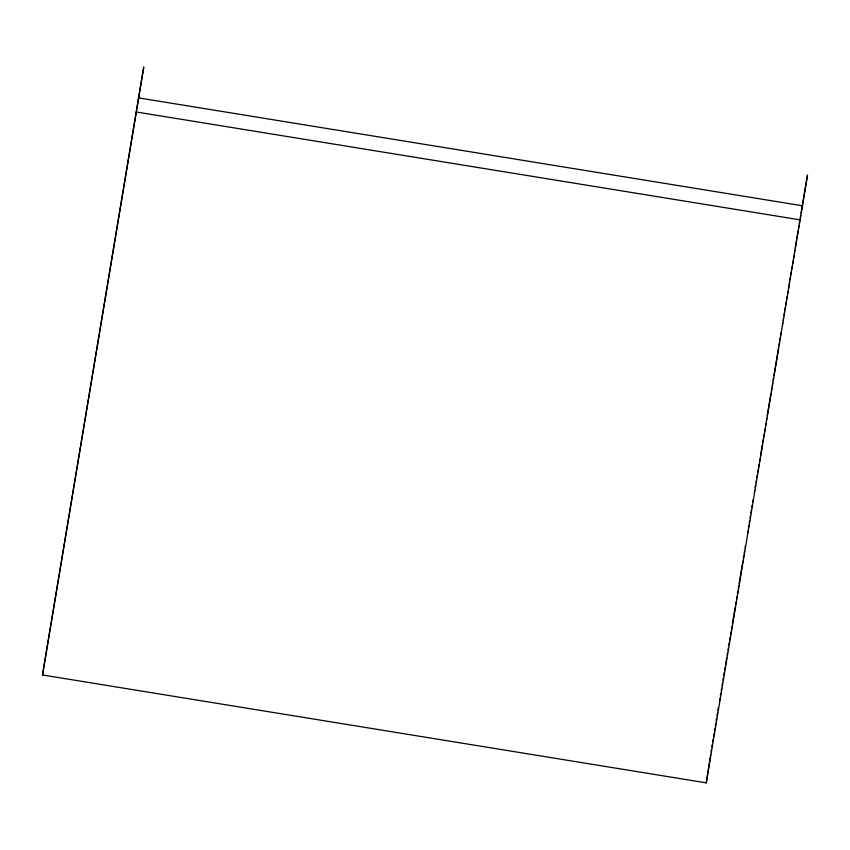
<?xml version="1.0" encoding="UTF-8"?>
<svg xmlns="http://www.w3.org/2000/svg" width="850" height="850" viewBox="0 0 850 850"><rect width="100%" height="100%" fill="white"/><g stroke="black" fill="none" stroke-linecap="round" stroke-linejoin="round"><path stroke-width="1.27" d="M42.5 674.974L143.735 67.15L42.5 674.974L706.265 782.85L807.5 175.026L801.146 212.989M706.265 782.85L710.685 754.63M711.089 752.059L711.492 749.498M711.896 746.927L712.289 744.366M712.693 741.795L713.097 739.234M713.522 736.642L713.957 734.018M714.393 731.404L714.829 728.779M715.275 726.166L715.711 723.541M716.146 720.928L716.582 718.303M717.028 715.7L717.464 713.065M717.899 710.462L718.335 707.827M719.429 701.293L719.876 698.657M720.311 696.054L720.747 693.419M721.183 690.827L721.629 688.181M722.064 685.589L722.5 682.943M722.936 680.351L723.382 677.705M723.817 675.112L724.253 672.467M724.689 669.874L725.135 667.218M725.571 664.636L726.665 658.059M727.101 655.477L727.547 652.811M727.972 650.239L728.418 647.572M728.854 645.001L729.3 642.334M729.725 639.763L730.171 637.096M730.607 634.525L731.053 631.858M731.478 629.298L731.924 626.62M732.36 624.059L735.218 606.974M735.643 604.424L736.089 601.736M736.525 599.186L736.971 596.498M737.396 593.948L737.843 591.26M738.278 588.71L738.724 586.022M739.149 583.472L742.889 561.128M743.314 558.599L743.761 555.889M744.186 553.361L744.643 550.651M745.067 548.122L745.503 545.509M747.469 533.726L747.926 531.006M748.351 528.487L748.808 525.767M749.222 523.249L749.679 520.529M750.104 518.022L750.561 515.291M750.975 512.784L751.432 510.053M751.857 507.546L752.314 504.815M752.728 502.308L753.185 499.566M754.29 493.021L754.726 490.408M755.14 487.911L755.597 485.159M756.022 482.672L756.479 479.921M756.893 477.434L757.35 474.683M757.775 472.196L758.232 469.444M758.646 466.958L759.103 464.206M759.528 461.72L759.985 458.968M760.399 456.493L762.397 444.561M762.811 442.085L763.268 439.322M763.683 436.847L764.15 434.084M764.564 431.619L765.021 428.846M765.436 426.381L765.903 423.608M766.317 421.143L766.774 418.37M767.189 415.905L770.939 393.476M771.354 391.032L771.821 388.237M772.225 385.794L772.692 382.999M773.107 380.556L773.574 377.761M773.978 375.317L778.611 347.639M779.025 345.217L779.492 342.401M779.896 339.979L780.332 337.354M780.778 334.741L781.214 332.116M782.34 325.369L782.776 322.756M783.179 320.344L783.657 317.517M784.061 315.106L784.529 312.269M784.933 309.868L785.411 307.031M785.814 304.629L786.282 301.793M786.686 299.391L787.164 296.554M787.567 294.153L788.003 291.539M788.439 288.915L788.874 286.301M789.14 284.771L789.576 282.147M789.979 279.756L790.447 276.909M790.851 274.518L791.329 271.671M791.722 269.28L792.2 266.433M792.604 264.042L793.082 261.194M793.475 258.814L793.953 255.956M794.357 253.576L794.835 250.718M795.228 248.338L796.546 240.486M796.811 238.924L798.118 231.072M798.522 228.703L799 225.824M799.393 223.465L799.871 220.586M800.275 218.227L800.753 215.347M138.083 100.927L138.911 97.941L802.676 205.806L801.847 208.803M136.701 112.051L800.466 219.927"/></g></svg>
